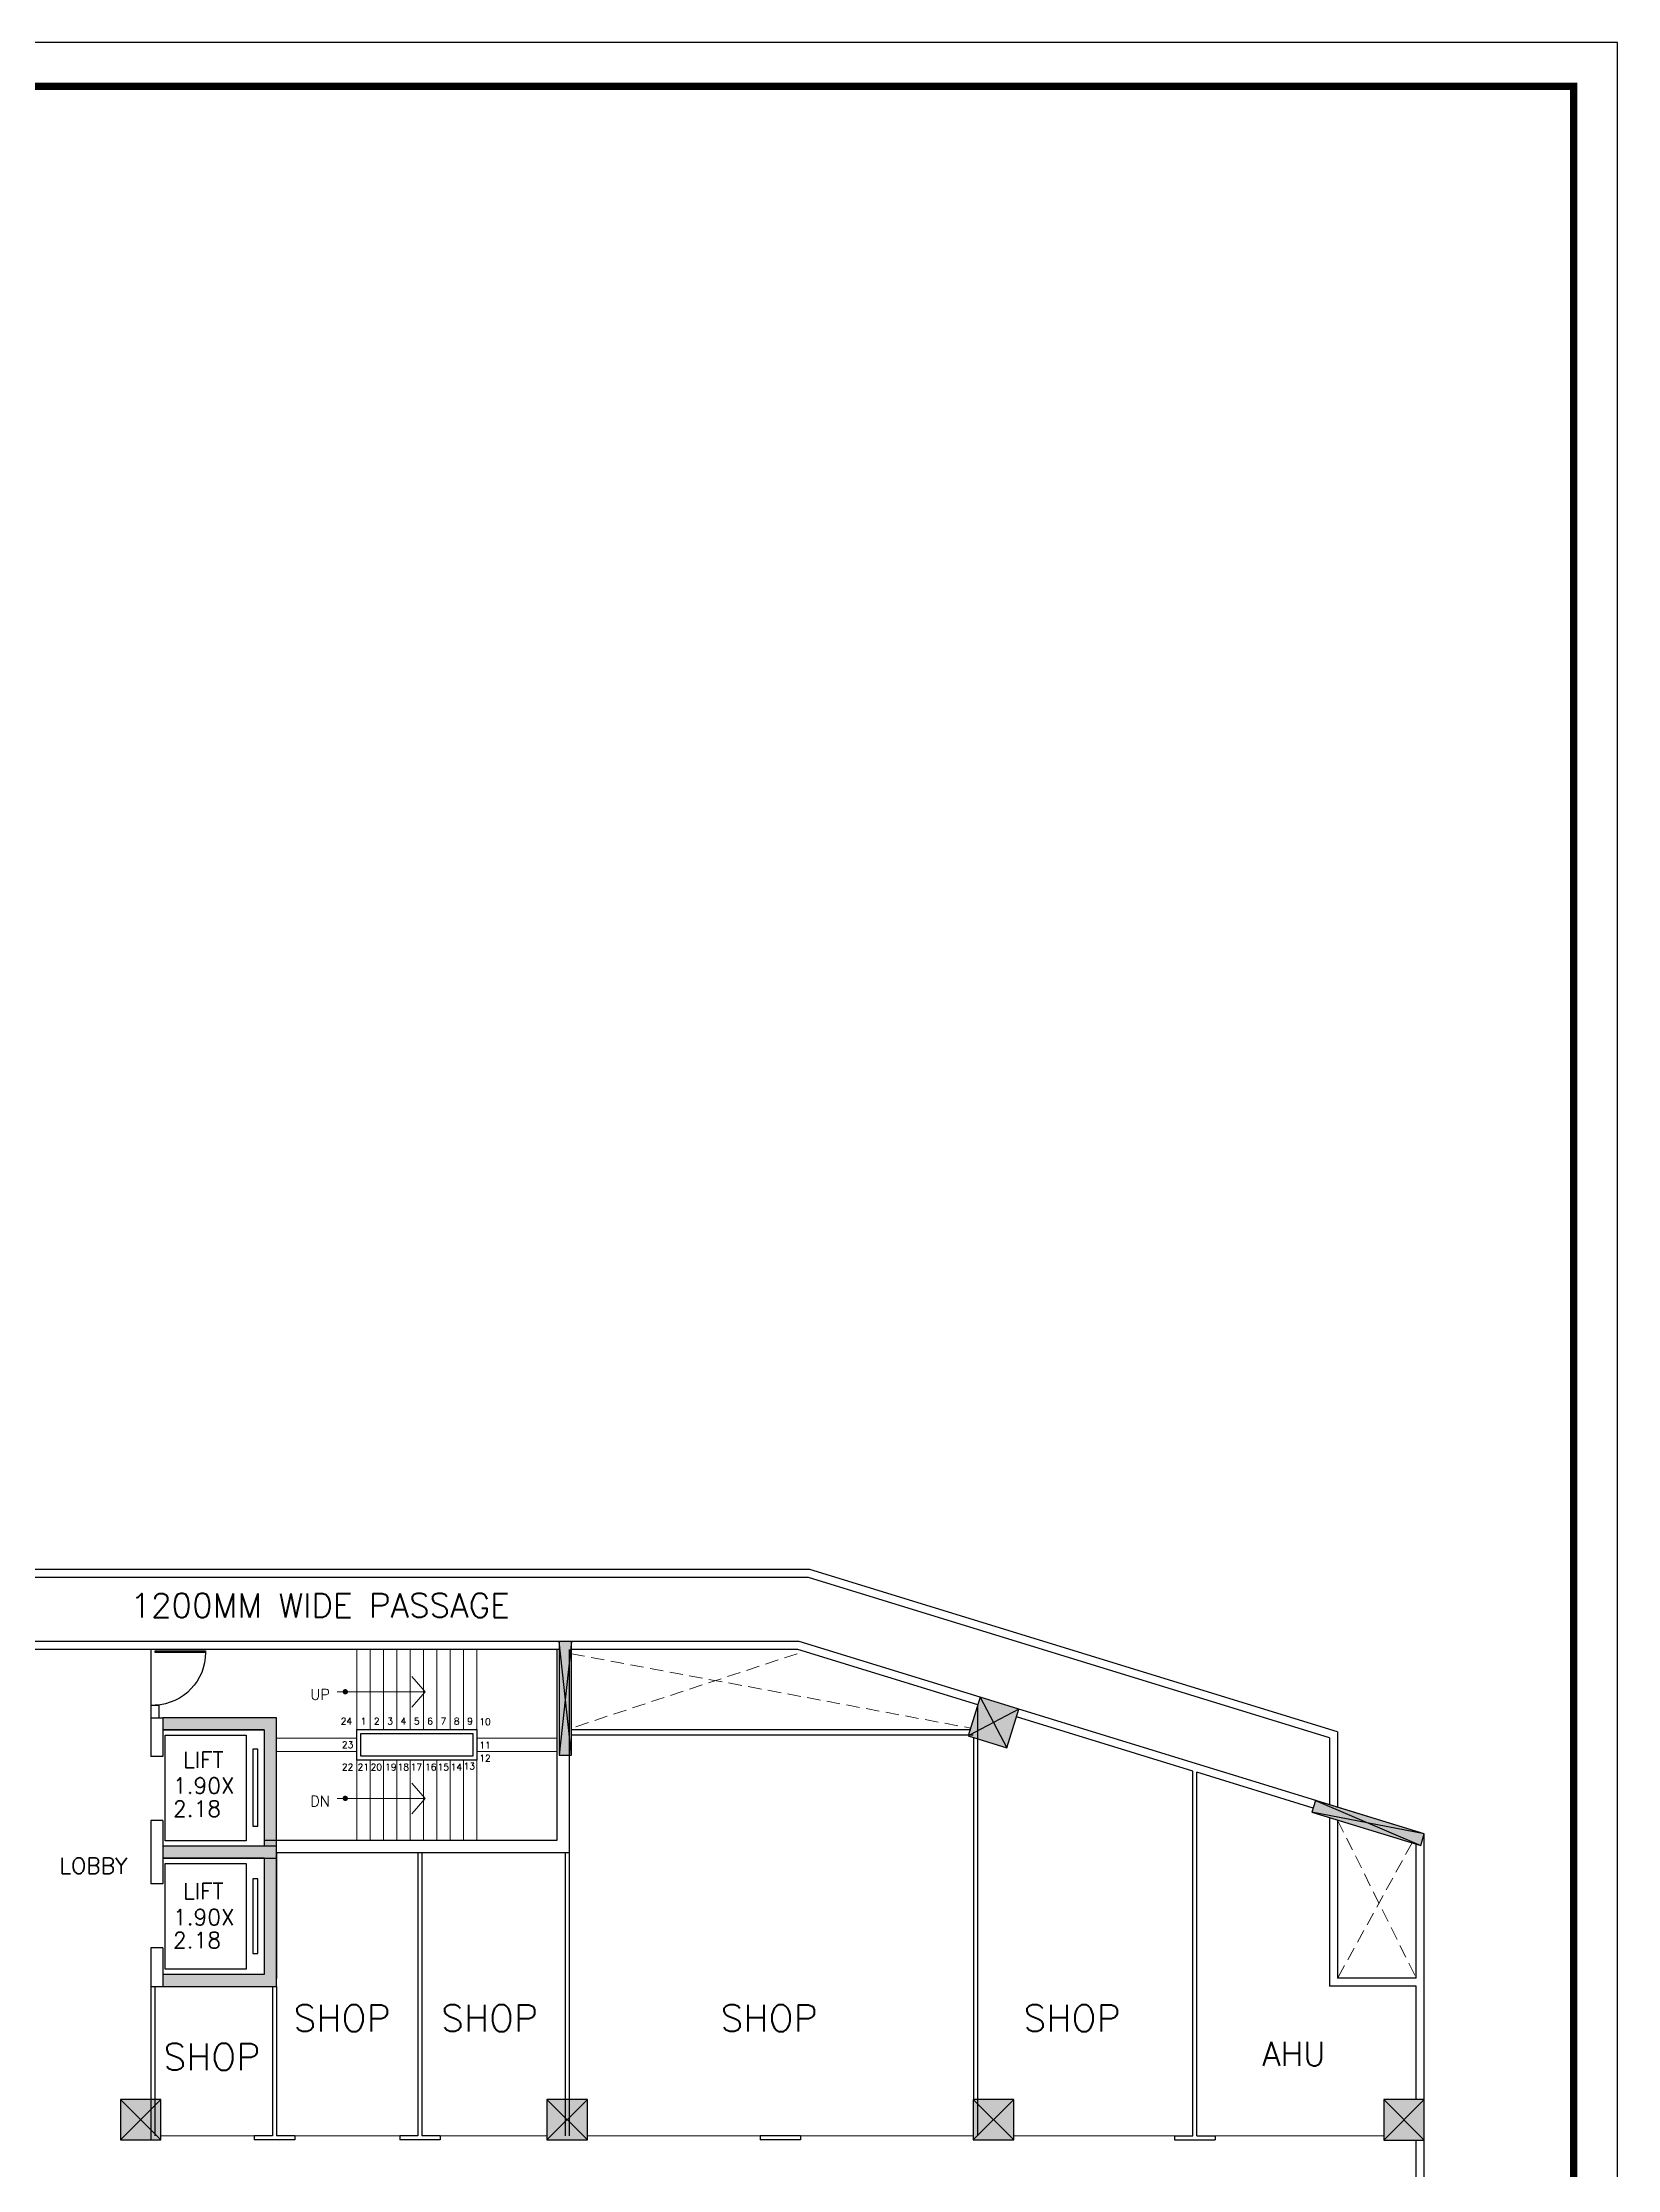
# Model space of a CAD drawing. Extents: x -14054 to 906348, y -36965 to 188562.
# Drawn here: x 397311 to 426857, y 100074 to 139976 of the extents above; entities that cross this region are included whole.
import ezdxf

# ---------------------------------------------------------------- set-up
doc = ezdxf.new("R2010")
doc.units = 0
doc.header["$LTSCALE"] = 1000
doc.header["$MEASUREMENT"] = 0
doc.linetypes.add('HIDDEN', pattern=[0.375, 0.25, -0.125])
for name, color, linetype in [('BOR', 5, 'CONTINUOUS'), ('COL', 5, 'CONTINUOUS'), ('DOOR', 6, 'CONTINUOUS'), ('SOLID', 252, 'CONTINUOUS')]:
    doc.layers.add(name, color=color, linetype=linetype)
for name, color, linetype, lineweight in [('HIDDEN', 7, 'HIDDEN', 15), ('STAIR', 4, 'CONTINUOUS', 15), ('TEXT', 3, 'CONTINUOUS', 15), ('WALL', 2, 'CONTINUOUS', 30), ('WIN', 6, 'CONTINUOUS', 9)]:
    doc.layers.add(name, color=color, linetype=linetype, lineweight=lineweight)
doc.styles.add('ROMAN', font='ROMANS')
doc.styles.add('ROMANS', font='ROMANS.shx', dxfattribs={"height": 350})

# ---------------------------------------------------------------- blocks, each defined once
blk = doc.blocks.new('*U46')
at = {"layer": 'SOLID'}
for points in [[(407003.13, 107844.89), (407233.13, 107844.89), (407233.13, 109979.89), (407003.13, 109979.89)], [(414678.16, 108207.57), (415404.54, 107984.02), (415628.09, 108710.4), (414901.71, 108933.95)], [(401700.13, 108549.89), (399570.13, 108549.89), (399570.13, 108319.89), (401470.13, 108319.89), (401470.13, 106142.39), (399570.13, 106142.39), (399570.13, 105912.39), (401700.13, 105912.39)], [(421192.58, 106997.88), (421124.92, 106778.06), (423165.47, 106150.06), (423233.13, 106369.89)], [(401700.13, 106142.39), (399570.13, 106142.39), (399570.13, 105912.39), (401470.13, 105912.39), (401470.13, 103734.89), (399570.13, 103734.89), (399570.13, 103504.89), (401700.13, 103504.89)], [(398773.13, 100629.38), (399533.13, 100629.38), (399533.13, 101389.38), (398773.13, 101389.38)], [(406773.13, 100629.38), (407533.13, 100629.38), (407533.13, 101389.38), (406773.13, 101389.38)], [(414773.13, 100629.38), (415533.13, 100629.38), (415533.13, 101389.38), (414773.13, 101389.38)], [(422473.13, 100626.38), (423233.13, 100626.38), (423233.13, 101386.38), (422473.13, 101386.38)]]:
    blk.add_hatch(color=256, dxfattribs=at).paths.add_polyline_path(points)
at = {"layer": 'BOR', "color": 2, "ltscale": 140}
blk.add_lwpolyline([(319469.15, 139976.49), (319469.15, 60441.6), (426857.32, 60441.6), (426857.32, 139976.49)], close=True, dxfattribs=at)
at = {"layer": 'BOR', "ltscale": 140, "const_width": 136.54}
blk.add_lwpolyline([(426038.07, 61260.85), (320288.41, 61260.85), (320288.41, 139157.23), (426038.07, 139157.23)], close=True, dxfattribs=at)
at = {"layer": 'COL', "color": 7}
for p, q in [((407233.13, 107844.89), (407003.13, 109979.89)), ((407233.13, 109979.89), (407003.13, 107844.89)), ((414901.71, 108933.95), (415404.54, 107984.02)), ((415628.09, 108710.4), (414678.16, 108207.57)), ((421192.58, 106997.88), (423165.47, 106150.06)), ((423233.13, 106369.89), (421124.92, 106778.06)), ((399533.13, 101389.38), (398773.13, 100629.38)), ((398773.13, 101389.38), (399533.13, 100629.38)), ((407533.13, 101389.38), (406773.13, 100629.38)), ((406773.13, 101389.38), (407533.13, 100629.38)), ((415533.13, 101389.38), (414773.13, 100629.38)), ((414773.13, 101389.38), (415533.13, 100629.38)), ((423233.13, 101386.38), (422473.13, 100626.38)), ((422473.13, 101386.38), (423233.13, 100626.38))]:
    blk.add_line(p, q, dxfattribs=at)
at = {"layer": 'COL'}
for points in [[(407003.13, 107844.89), (407233.13, 107844.89), (407233.13, 109979.89), (407003.13, 109979.89)], [(414678.16, 108207.57), (415404.54, 107984.02), (415628.09, 108710.4), (414901.71, 108933.95)], [(401700.13, 108549.89), (399570.13, 108549.89), (399570.13, 108319.89), (401470.13, 108319.89), (401470.13, 106142.39), (399570.13, 106142.39), (399570.13, 105912.39), (401700.13, 105912.39)], [(421192.58, 106997.88), (421124.92, 106778.06), (423165.47, 106150.06), (423233.13, 106369.89)], [(401700.13, 106142.39), (399570.13, 106142.39), (399570.13, 105912.39), (401470.13, 105912.39), (401470.13, 103734.89), (399570.13, 103734.89), (399570.13, 103504.89), (401700.13, 103504.89)], [(398773.13, 100629.38), (399533.13, 100629.38), (399533.13, 101389.38), (398773.13, 101389.38)], [(406773.13, 100629.38), (407533.13, 100629.38), (407533.13, 101389.38), (406773.13, 101389.38)], [(414773.13, 100629.38), (415533.13, 100629.38), (415533.13, 101389.38), (414773.13, 101389.38)], [(422473.13, 100626.38), (423233.13, 100626.38), (423233.13, 101386.38), (422473.13, 101386.38)]]:
    blk.add_lwpolyline(points, close=True, dxfattribs=at)
at = {"layer": 'DOOR'}
blk.add_line((399340.13, 109829.89), (399340.13, 108784.89), dxfattribs=at)
blk.add_lwpolyline([(400367.9, 109774.33), (399423.46, 109774.33), (399423.46, 109802.11), (400367.9, 109802.11), (400367.9, 109774.33, -0.40446567), (399423.46, 108784.89, -0.4142838)], format="xyb", dxfattribs=at)
at = {"layer": 'HIDDEN'}
for p, q in [((407233.13, 109749.89), (414724.01, 108354.89)), ((411468.53, 109749.89), (407233.13, 108354.89)), ((421608.13, 106628.39), (423083.12, 103664.38)), ((423003.13, 106199.2), (421608.13, 103664.38))]:
    blk.add_line(p, q, dxfattribs=at)
at = {"layer": 'STAIR'}
for p, q in [((403208.63, 108329.89), (403208.63, 109829.89)), ((403458.63, 108329.89), (403458.63, 109829.89)), ((403708.63, 108329.89), (403708.63, 109829.89)), ((403958.63, 108329.89), (403958.63, 109829.89)), ((404208.63, 108329.89), (404208.63, 109829.89)), ((404458.63, 108329.89), (404458.63, 109829.89)), ((404708.63, 108329.89), (404708.63, 109829.89)), ((404958.63, 108329.89), (404958.63, 109829.89)), ((405208.63, 108329.89), (405208.63, 109829.89)), ((405458.63, 108329.89), (405458.63, 109829.89)), ((401700.13, 108164.89), (403208.63, 108164.89)), ((405458.63, 108164.89), (406967.13, 108164.89)), ((401700.13, 107914.89), (403208.63, 107914.89)), ((403208.63, 107749.89), (403208.63, 106249.89)), ((403458.63, 107749.89), (403458.63, 106249.89)), ((403708.63, 107749.89), (403708.63, 106249.89)), ((403958.63, 107749.89), (403958.63, 106249.89)), ((404208.63, 107749.89), (404208.63, 106249.89)), ((404458.63, 107749.89), (404458.63, 106249.89)), ((404708.63, 107749.89), (404708.63, 106249.89)), ((404958.63, 107749.89), (404958.63, 106249.89)), ((405208.63, 107749.89), (405208.63, 106249.89)), ((405458.63, 107914.89), (406967.13, 107914.89)), ((405458.63, 107749.89), (405458.63, 106249.89))]:
    blk.add_line(p, q, dxfattribs=at)
at = {"layer": 'STAIR', "linetype": 'Continuous'}
for p, q in [((404490.67, 109036.21), (402840.67, 109036.21)), ((404490.67, 107036.21), (402840.67, 107036.21))]:
    blk.add_line(p, q, dxfattribs=at)
at = {"layer": 'STAIR', "linetype": 'Continuous', "const_width": 50}
for points in [[(402965.67, 109036.21, 1), (403015.67, 109036.21, 1)], [(402965.67, 107036.21, 1), (403015.67, 107036.21, 1)]]:
    blk.add_lwpolyline(points, format="xyb", close=True, dxfattribs=at)
at = {"layer": 'STAIR', "linetype": 'Continuous'}
for points in [[(404240.67, 108748.53), (404490.67, 109036.21), (404240.67, 109323.89)], [(404240.67, 106748.53), (404490.67, 107036.21), (404240.67, 107323.89)]]:
    blk.add_lwpolyline(points, dxfattribs=at)
at = {"layer": 'WALL'}
for p, q in [((411706.16, 111329.89), (392977.85, 111329.89)), ((421608.13, 108282.48), (411706.16, 111329.89)), ((411683.6, 111179.89), (392905.23, 111179.89)), ((421458.13, 108171.7), (411683.6, 111179.89)), ((406967.13, 106249.89), (406967.13, 109829.89)), ((407197.13, 100704.38), (407197.13, 109829.89)), ((414785.63, 108812.73), (414785.63, 108816.58)), ((414860.63, 100704.38), (414860.63, 108770.41)), ((414785.63, 101376.88), (414785.63, 108174.49)), ((418890.63, 100704.38), (418890.63, 107549.38)), ((418965.63, 100704.38), (418965.63, 107526.3)), ((401700.13, 106019.89), (401700.13, 103654.89)), ((404354.13, 106019.89), (404354.13, 100704.38)), ((404429.13, 106019.89), (404429.13, 100704.38)), ((407122.13, 100704.38), (407122.13, 106019.89)), ((399340.13, 103504.89), (399340.13, 103504.89)), ((399340.13, 103504.89), (399340.13, 100629.38)), ((399415.13, 103504.89), (399415.13, 100704.38)), ((401625.13, 103504.89), (401625.13, 100704.38)), ((401700.13, 103504.89), (401700.13, 100704.38)), ((401282.63, 100704.38), (401282.63, 100629.38)), ((401625.13, 100704.38), (401282.63, 100704.38)), ((402042.63, 100629.38), (401282.63, 100629.38)), ((402042.63, 100704.38), (401700.13, 100704.38)), ((402042.63, 100704.38), (402042.63, 100629.38)), ((404011.13, 100704.38), (404011.13, 100629.38)), ((404354.13, 100704.38), (404011.13, 100704.38)), ((404772.13, 100629.38), (404011.13, 100629.38)), ((404772.13, 100704.38), (404429.13, 100704.38)), ((404772.13, 100704.38), (404772.13, 100629.38)), ((410771.63, 100704.38), (410771.63, 100629.38)), ((411531.63, 100704.38), (410771.63, 100704.38)), ((411531.63, 100629.38), (410771.63, 100629.38)), ((411531.63, 100704.38), (411531.63, 100629.38)), ((418548.13, 100704.38), (418548.13, 100629.38)), ((418548.13, 100704.38), (418890.63, 100704.38)), ((418548.13, 100629.38), (419308.13, 100629.38)), ((418965.63, 100704.38), (419308.13, 100704.38)), ((419308.13, 100704.38), (419308.13, 100629.38))]:
    blk.add_line(p, q, dxfattribs=at)
at = {"layer": 'WALL', "color": 2, "ltscale": 140}
for p, q in [((411503.13, 109979.89), (391378.8, 109979.89)), ((407003.13, 109829.89), (391378.8, 109829.89)), ((411480.57, 109829.89), (407233.13, 109829.89)), ((414857.59, 108790.58), (411480.57, 109829.89)), ((414901.71, 108933.95), (411503.13, 109979.89)), ((399490.13, 108779.89), (399340.13, 108779.89)), ((418890.63, 107549.38), (415583.97, 108567.03)), ((423233.13, 106369.89), (415628.09, 108710.4)), ((421148.45, 106854.52), (418965.63, 107526.3)), ((423083.13, 103664.38), (423083.13, 106175.4)), ((423233.13, 76629.38), (423233.13, 106369.89)), ((423083.13, 101386.38), (423083.13, 103514.38)), ((423083.13, 98129.37), (423083.13, 100626.38))]:
    blk.add_line(p, q, dxfattribs=at)
at = {"layer": 'WALL', "linetype": 'Continuous'}
for p, q in [((399340.13, 108779.89), (399340.13, 107819.89)), ((399340.13, 108549.89), (399570.13, 108549.89)), ((399490.13, 108779.89), (399490.13, 108549.89)), ((399570.13, 108549.89), (399570.13, 107819.89)), ((401470.13, 108319.89), (399570.13, 108319.89)), ((401470.13, 108319.89), (401470.13, 106142.39)), ((407233.13, 108329.89), (414723.5, 108329.89)), ((407233.13, 108229.89), (414773.13, 108229.89)), ((421458.13, 108171.7), (421458.13, 106916.16)), ((421608.13, 108282.48), (421608.13, 106869.99)), ((399570.13, 107819.89), (399340.13, 107819.89)), ((399570.13, 106619.89), (399340.13, 106619.89)), ((399340.13, 106619.89), (399340.13, 105889.89)), ((399570.13, 106619.89), (399570.13, 105912.39)), ((421458.13, 106675.51), (421458.13, 103514.38)), ((421608.13, 106629.35), (421608.13, 103664.38)), ((399570.13, 106142.39), (399570.13, 105434.89)), ((401470.13, 106142.39), (399570.13, 106142.39)), ((401470.13, 106249.89), (406967.13, 106249.89)), ((399340.13, 106119.89), (399340.13, 105434.89)), ((401470.13, 105912.39), (399570.13, 105912.39)), ((401470.13, 105912.39), (401470.13, 103734.89)), ((401700.13, 106019.89), (407197.13, 106019.89)), ((399570.13, 105434.89), (399340.13, 105434.89)), ((399570.13, 104234.89), (399340.13, 104234.89)), ((399340.13, 104234.89), (399340.13, 103504.89)), ((399570.13, 104234.89), (399570.13, 103504.89)), ((399340.13, 103504.89), (399570.13, 103504.89)), ((401470.13, 103734.89), (399570.13, 103734.89)), ((423083.13, 103514.38), (421458.13, 103514.38)), ((423083.12, 103664.38), (421608.13, 103664.38))]:
    blk.add_line(p, q, dxfattribs=at)
for points in [[(399613.57, 108223.46), (401129.91, 108223.46), (401129.91, 106238.95), (399613.57, 106238.95)], [(403208.63, 107749.89), (403208.63, 108329.89), (405458.63, 108329.89), (405458.63, 107749.89)], [(403283.63, 107824.89), (403283.63, 108254.89), (405383.63, 108254.89), (405383.63, 107824.89)], [(401258.88, 106513.53), (401347.8, 106513.53), (401347.8, 107957.08), (401258.88, 107957.08)], [(399613.57, 105815.96), (401129.91, 105815.96), (401129.91, 103831.45), (399613.57, 103831.45)], [(401258.88, 104128.53), (401347.8, 104128.53), (401347.8, 105527.08), (401258.88, 105527.08)]]:
    blk.add_lwpolyline(points, close=True, dxfattribs=at)
at = {"layer": 'WIN'}
for p, q in [((399533.13, 100704.38), (401282.63, 100704.38)), ((402042.63, 100704.38), (404011.13, 100704.38)), ((404772.13, 100704.38), (406773.13, 100704.38)), ((407533.13, 100704.38), (410771.63, 100704.38)), ((411531.63, 100704.38), (414773.13, 100704.38)), ((415533.13, 100704.38), (418548.13, 100704.38)), ((419308.13, 100704.38), (422473.13, 100704.38))]:
    blk.add_line(p, q, dxfattribs=at)
at = {"layer": 'TEXT', "color": 3, "ltscale": 140, "style": 'ROMAN'}
for s, height, p in [('1200MM WIDE PASSAGE', 450, (398958.76, 110432.5)), ('UP', 200, (402332.95, 108885.2)), ('24', 125, (402905.47, 108422.41)), ('1', 125, (403277.47, 108421.41)), ('2', 125, (403527.47, 108421.41)), ('3', 125, (403777.47, 108421.41)), ('4', 125, (404027.47, 108421.41)), ('5', 125, (404277.47, 108421.41)), ('6', 125, (404527.47, 108421.41)), ('7', 125, (404777.47, 108421.41)), ('8', 125, (405027.47, 108421.41)), ('9', 125, (405277.47, 108421.41)), ('10', 125, (405505.47, 108412.41)), ('23', 125, (402926.97, 107979.91)), ('11', 125, (405505.47, 107969.41)), ('12', 125, (405505.47, 107727.91)), ('22', 125, (402926.97, 107561.41)), ('21', 125, (403221.47, 107561.41)), ('20', 125, (403466.97, 107561.41)), ('19', 125, (403737.97, 107561.41)), ('18', 125, (403971.47, 107561.41)), ('17', 125, (404216.97, 107561.41)), ('16', 125, (404487.97, 107561.41)), ('15', 125, (404721.47, 107561.41)), ('14', 125, (404966.97, 107561.41)), ('13', 125, (405210.47, 107575.91)), ('DN', 200, (402332.95, 106885.2)), ('SHOP', 500, (402017.71, 102663.73)), ('SHOP', 500, (404785.71, 102663.73)), ('SHOP', 500, (410030.71, 102663.73)), ('SHOP', 500, (415712.21, 102663.73)), ('SHOP', 500, (399575.71, 101936.23)), ('AHU', 450, (420188.98, 102020.03))]:
    blk.add_text(s, height=height, dxfattribs=at).set_placement(p)
at = {"layer": 'TEXT', "style": 'ROMANS'}
for s, p in [('LIFT', (399947.9, 107610.27)), ('1.90X', (399758.74, 107124.93)), ('2.18', (399758.74, 106692.68)), ('LOBBY', (397630.4, 105622.77)), ('LIFT', (399947.9, 105142.77)), ('1.90X', (399758.74, 104657.43)), ('2.18', (399758.74, 104225.18))]:
    blk.add_text(s, height=300, dxfattribs=at).set_placement(p)

msp = doc.modelspace()

# ---------------------------------------------------------------- block references
at = {"layer": 'TEXT'}
msp.add_blockref('*U46', (0, 0), dxfattribs=at)

doc.saveas('drawing.dxf')
